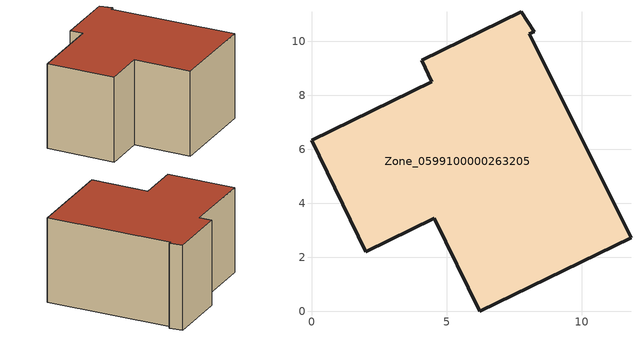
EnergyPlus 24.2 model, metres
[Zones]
Zone_0599100000263205
 floor ground (C_G): 8.07,10.27 11.83,2.73 6.22,0 4.55,3.45 2,2.21 0,6.33 4.46,8.5 4.08,9.29 7.76,11.09 8.25,10.35 z0
 wall outside (C_F): 2,2.21 4.55,3.45 6.22,0 11.83,2.73 8.07,10.27 8.25,10.35 7.76,11.09 4.08,9.29 4.46,8.5 0,6.33 2,2.21 z0:5.75
 roof outside (C_R): 4.08,9.29 4.46,8.5 0,6.33 2,2.21 4.55,3.45 6.22,0 11.83,2.73 8.07,10.27 8.25,10.35 7.76,11.09 z5.75
[BUILDING]
Pand.0599100000263205: North Axis=0; Terrain=City; Loads Convergence Tolerance Value=0.04; Temperature Convergence Tolerance Value=0.4; Solar Distribution=FullExterior; Maximum Number of Warmup Days=25; Minimum Number of Warmup Days=1
[Site:Location]
Rotterdam.The.Hague.AP_ZH_NLD Design_Conditions: Latitude=51.96; Longitude=4.45; Time Zone=1; Elevation=-4.5
[SITE:GROUNDTEMPERATURE:BUILDINGSURFACE]
18, 18, 18, 18, 18, 18, 18, 18, 18, 18, 18, 18
[MATERIAL] Thermal Absorptance=0.9; Solar Absorptance=0.7; Visible Absorptance=0.7
Name | Roughness | Thickness | Conductivity | Density | Specific Heat
G.TI.1946-1964 | MediumSmooth | 0.15 | 1 | 540 | 1210
F.TI.1946-1964 | Rough | 0.3 | 0.857143 | 1920 | 840
R.TI.1946-1964 | MediumRough | 0.2 | 0.277778 | 1500 | 1000
[CONSTRUCTION]
C_G: G.TI.1946-1964
C_F: F.TI.1946-1964
C_R: R.TI.1946-1964
[ZONE]
Zone_0599100000263205: Type=1; Multiplier=1; Ceiling Height=Autocalculate; Volume=Autocalculate; Floor Area=autocalculate; Part of Total Floor Area=Yes
[ZONEINFILTRATION:DESIGNFLOWRATE]
Infil_Zone_0599100000263205: Zone or ZoneList or Space or SpaceList=Zone_0599100000263205; Schedule=AlwaysOn; Design Flow Rate Calculation Method=Flow/Area; Flow Rate per Floor Area=0.003; Constant Term Coefficient=1; Temperature Term Coefficient=0; Velocity Term Coefficient=0; Velocity Squared Term Coefficient=0
[HVACTEMPLATE:ZONE:IDEALLOADSAIRSYSTEM]
Zone_0599100000263205: Maximum Heating Supply Air Temperature=50; Minimum Cooling Supply Air Temperature=13; Maximum Heating Supply Air Humidity Ratio=0.0156; Minimum Cooling Supply Air Humidity Ratio=0.0077; Heating Limit=NoLimit; Cooling Limit=NoLimit; Dehumidification Control Type=ConstantSensibleHeatRatio; Cooling Sensible Heat Ratio=0.7; Dehumidification Setpoint=60; Humidification Control Type=None; Humidification Setpoint=30; Outdoor Air Method=None; Outdoor Air Flow Rate per Person=0.00944; Outdoor Air Flow Rate per Zone Floor Area=0; Outdoor Air Flow Rate per Zone=0; Demand Controlled Ventilation Type=None; Outdoor Air Economizer Type=NoEconomizer; Heat Recovery Type=None; Sensible Heat Recovery Effectiveness=0.7; Latent Heat Recovery Effectiveness=0.65
[ZONECONTROL:THERMOSTAT]
ThermostatControl_Zone_0599100000263205: Zone or ZoneList=Zone_0599100000263205; Control Type Schedule=DualSetpointControlType; Control 1=Thermostat_Zone_0599100000263205; Temperature Difference Between Cutout And Setpoint=0
[THERMOSTATSETPOINT:DUALSETPOINT]
Thermostat_Zone_0599100000263205: Heating Setpoint Temperature Schedule=HeatingSetpoint_Zone_0599100000263205; Cooling Setpoint Temperature Schedule=CoolingSetpoint_Zone_0599100000263205
[SCHEDULE:COMPACT]
HeatingSetpoint_Zone_0599100000263205: Through: 12/31, For: AllDays, Until: 24:00, 21
CoolingSetpoint_Zone_0599100000263205: Through: 12/31, For: AllDays, Until: 24:00, 24
DualSetpointControlType: Through: 12/31, For: AllDays, Until: 24:00, 4
AlwaysOn: Through: 12/31, For: AllDays, Until: 24:00, 1
